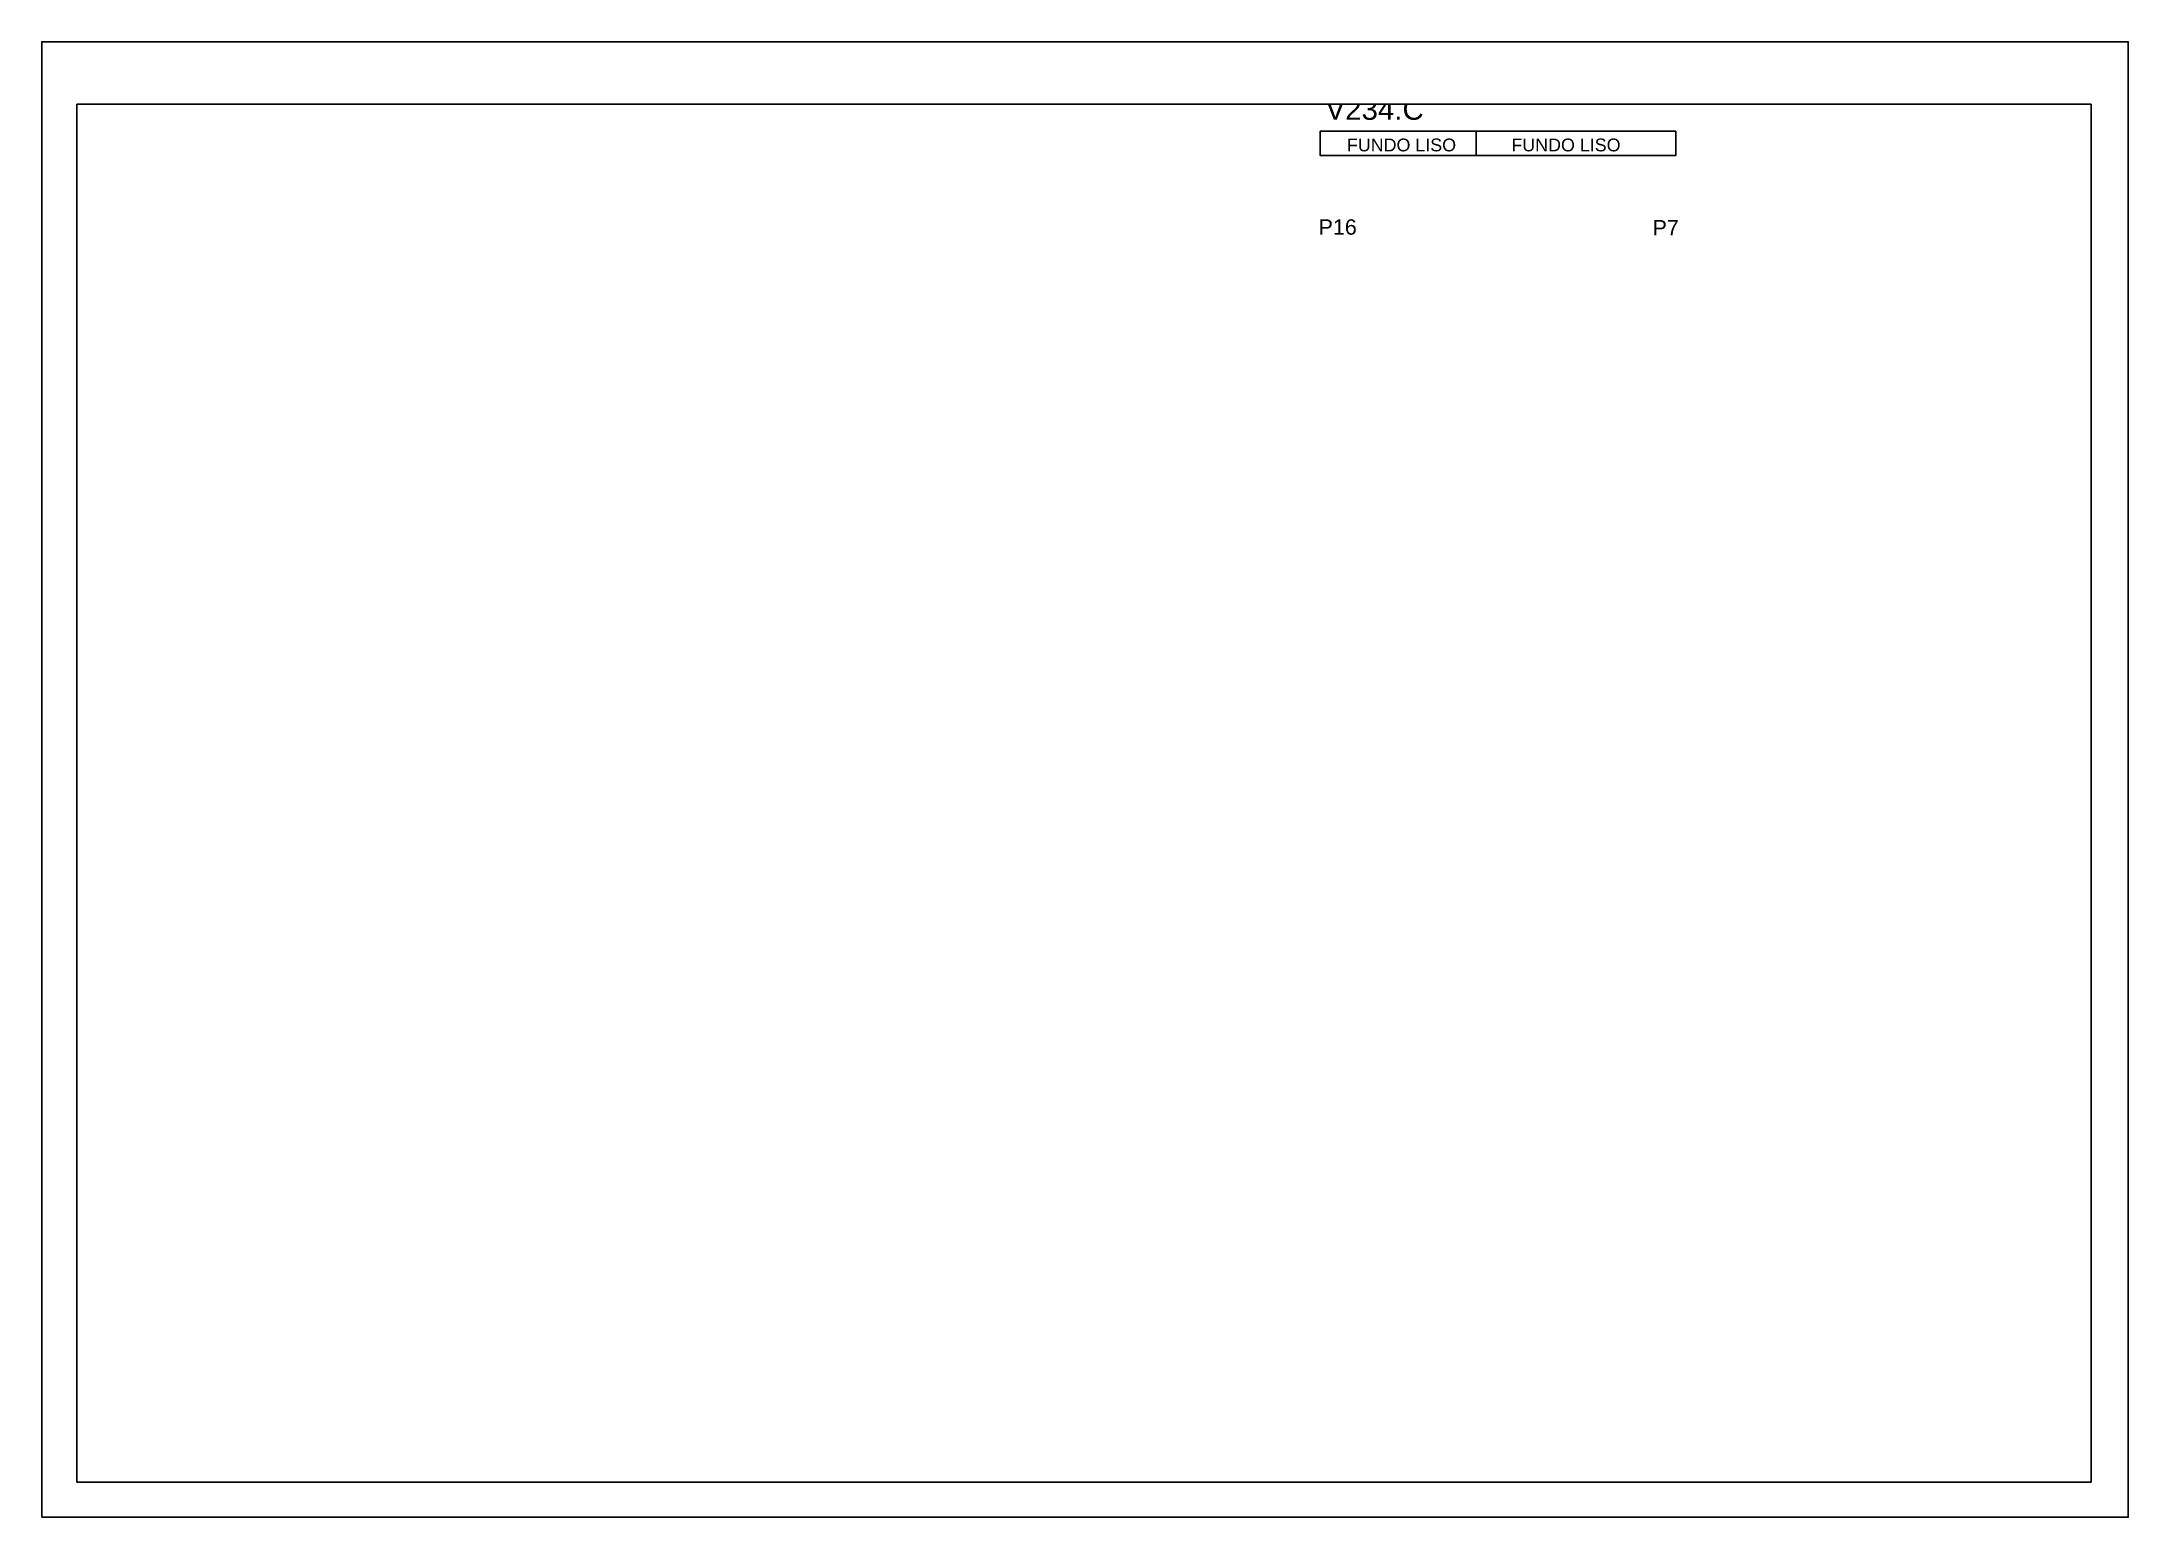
# Paper-space layout '14' of a CAD drawing. Extents: x 0 to 297, y 0 to 210.
# The model-space entities are those that its viewports show. They can reach past a viewport. Long polylines and large blocks are cut down to what shows.
import ezdxf

# ---------------------------------------------------------------- set-up
doc = ezdxf.new("R2010")
doc.units = 0
for name, color, linetype in [('5', 5, 'Continuous'), ('NOMENCLATURA', 7, 'Continuous'), ('Painéis', 200, 'Continuous')]:
    doc.layers.add(name, color=color, linetype=linetype)
doc.styles.get("Standard").update_dxf_attribs({"font": 'arial.ttf'})

msp = doc.modelspace()

# ---------------------------------------------------------------- linework, layer by layer
at = {"layer": 'Painéis'}
for points in [[(2634.34237912236, 15479.5369596758), (2512.34237912236, 15479.5369596758), (2512.34237912236, 15498.53688267579), (2634.34237912236, 15498.53688267579)], [(2634.34237912236, 15498.53688267579), (2790.34237912236, 15498.53688267579), (2790.34237912236, 15479.53688267581), (2634.34237912236, 15479.53688267581)]]:
    msp.add_lwpolyline(points, close=True, dxfattribs=at)

# ---------------------------------------------------------------- texts
at = {"layer": '5', "linetype": 'Continuous'}
for s, p in [('P16', (2511.051076731004, 15417.67392817317)), ('P7', (2772.212285639404, 15417.1250974287))]:
    msp.add_text(s, height=12, rotation=359.9999644975238, dxfattribs=at).set_placement(p)
at = {"layer": 'NOMENCLATURA', "linetype": 'Continuous'}
for s, height, p in [('V234.C', 16.49999175001634, (2516.396945229162, 15507.51164087903)), ('FUNDO LISO', 10, (2533.151590067293, 15482.84115257295)), ('FUNDO LISO', 10, (2661.790249951464, 15482.84107557297))]:
    msp.add_text(s, height=height, dxfattribs=at).set_placement(p)

psp = doc.layouts.new('14')

# ---------------------------------------------------------------- linework, layer by layer
for points in [[(0, 0), (297, 0), (297, 210), (0, 210)], [(291.7, 4.999999999999996), (5, 5.000000000000003), (5, 201.1137790703474), (291.7, 201.1137790703474)]]:
    psp.add_lwpolyline(points, close=True)

# ---------------------------------------------------------------- viewports
at = {"layer": 'Defpoints'}
psp.add_viewport(center=(148.35, 103.0568895351737), size=(286.7, 196.1137790703474), view_center_point=(2327.49826190164, 14980.97429818157), view_height=1077.520428554413, dxfattribs=at)

doc.saveas('drawing.dxf')
